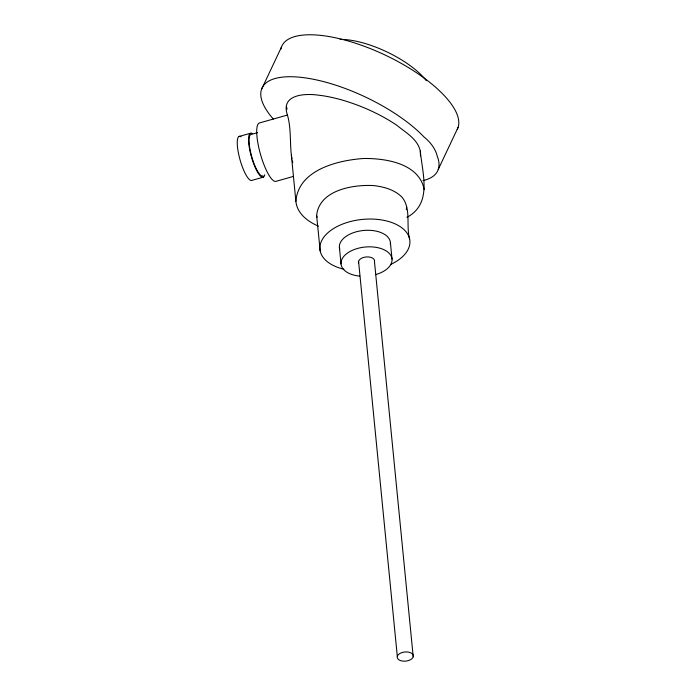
<?xml version="1.0" encoding="UTF-8"?>
<svg xmlns="http://www.w3.org/2000/svg" width="696" height="696" viewBox="0 0 696 696"><rect width="100%" height="100%" fill="white"/><g stroke="black" fill="none" stroke-linecap="round" stroke-linejoin="round"><path stroke-width="1.04" d="M318.42 226.156C307.919 221.659 297.166 213.689 295.887 201.448L291.372 155.217C289.823 141.862 291.215 128.099 287.439 115.049C280.244 94.421 304.778 93.221 318.333 95.152A85.625 31.633 25.3 0 1 344.555 100.746C363.042 106.444 380.877 114.492 396.92 125.35C405.707 132.579 417.617 139 420.297 151.041C422.428 174.009 432.555 203.676 406.925 217.352M295.887 201.448C298.123 169.85 337.821 160.245 363.756 158.488C385.949 158.253 419.053 163.438 424.212 189.503M320.195 251.03L316.619 215.421C319.273 190.069 352.829 184.457 373.482 185.571C383.696 186.711 394.31 189.582 401.827 196.994C411.519 208.365 405.846 225.608 409.613 238.972M406.307 209.679L406.577 207.051M261.531 89.332L281.323 47.406M438.271 169.38L458.072 127.455M287.439 115.049L259.425 122.966A30.337 7.499 74.2 0 0 260.461 154.216A30.337 7.499 74.2 0 0 275.921 181.36L293.564 176.375M238.945 136.52L250.255 133.319M257.529 132.666L250.647 134.606A21.576 5.333 74.2 0 0 252.152 158.123A21.576 5.333 74.2 0 0 263.071 175.827M263.462 177.115L252.143 180.316A22.925 5.664 74.2 0 1 239.468 157.653A22.925 5.664 74.2 0 1 241.051 136.781M316.619 215.421L317.106 217.239M292.337 160.863L292.772 162.655M286.648 107.175L287.039 109.15M291.372 155.217L291.972 159.019M390.413 242.626L392.039 259.182M413.215 656.772A8.091 4.602 -5.6 0 0 402.41 652.422A8.091 4.602 -5.6 0 0 400.148 660.469A8.091 4.602 -5.6 0 0 413.215 656.772L374.491 261.774A8.091 4.602 -5.6 0 0 366.427 256.937A8.091 4.602 -5.6 0 0 358.605 262.94M358.57 261.331L397.303 656.337M339.396 247.376L341.023 263.923M420.297 151.041L420.497 155.852M280.862 49.155A97.092 35.861 25.3 0 1 381.599 53.418A97.092 35.861 25.3 0 1 457.255 129.369M422.959 180.638A97.092 35.861 25.3 0 0 437.288 156.278C435.357 148.457 430.137 141.871 423.942 136.903A97.092 35.861 25.3 0 0 302.29 77.491A97.092 35.861 25.3 0 0 273.31 119.033M340.057 39.402A59.334 21.915 25.3 0 1 426.309 80.692M343.928 269.221A45.17 25.717 -5.6 0 1 328.947 231.855A45.17 25.717 -5.6 0 1 397.425 225.008A45.17 25.717 -5.6 0 1 390.439 264.567M359.788 276.112A25.621 14.59 -5.6 0 1 345.181 254.927A25.621 14.59 -5.6 0 1 386.463 251.091A25.621 14.59 -5.6 0 1 375.553 274.642M339.744 249.177A25.621 14.59 -5.6 0 1 363.704 230.463A25.621 14.59 -5.6 0 1 390.369 244.47M264.776 174.739A22.925 5.664 74.2 0 1 251.856 158.305A22.925 5.664 74.2 0 1 252.37 133.589"/></g></svg>
